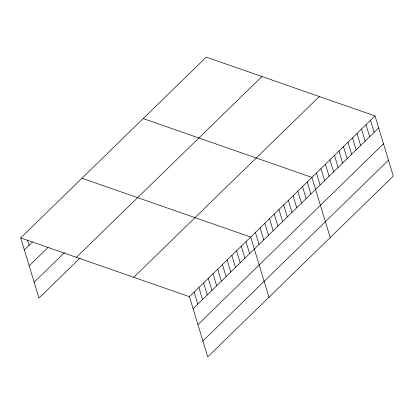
<?xml version="1.0" encoding="UTF-8"?>
<svg xmlns="http://www.w3.org/2000/svg" width="414" height="414" viewBox="0 0 414 414"><rect width="100%" height="100%" fill="white"/><g stroke="black" fill="none" stroke-linecap="round" stroke-linejoin="round"><path stroke-width="0.62" d="M20.7 237.905L206.27 57.122L375.017 115.92L393.3 176.095L207.73 356.878L189.446 296.703L20.7 237.905L38.983 298.08L80.093 258.025M24.354 249.927L32.489 241.999M29.182 265.819L48.024 247.458M34.155 282.188L64.558 252.566M76.388 257.311L261.958 76.528M133.763 277.302L319.334 96.519M189.446 296.703L375.017 115.92M193.1 308.725L378.67 127.942M197.928 324.617L383.499 143.834M202.901 340.986L388.472 160.202M143.177 118.59L311.923 177.389L330.206 237.558M81.936 178.248L250.687 237.046L268.971 297.216M370.514 120.314L374.163 132.33M366.007 124.702L369.655 136.723M361.5 129.096L365.148 141.112M356.992 133.484L360.646 145.505M352.485 137.872L356.138 149.894M347.977 142.266L351.631 154.282M343.47 146.654L347.123 158.676M338.968 151.048L342.616 163.064M334.46 155.436L338.109 167.458M329.953 159.825L333.601 171.846M325.445 164.218L329.099 176.235M320.938 168.607L324.592 180.628M316.431 173L320.084 185.017M307.214 181.979L310.867 193.995M302.505 186.569L306.153 198.585M297.795 191.154L301.444 203.176M293.081 195.744L296.734 207.766M288.372 200.335L292.025 212.356M283.662 204.925L287.311 216.941M278.953 209.51L282.602 221.531M274.239 214.1L277.892 226.122M269.53 218.69L273.183 230.712M264.82 223.281L268.469 235.297M260.106 227.871L263.759 239.887M255.397 232.456L259.05 244.477M245.978 241.636L249.626 253.658M241.264 246.226L244.917 258.243M236.554 250.817L240.208 262.833M231.845 255.402L235.499 267.423M227.136 259.992L230.784 272.014M222.421 264.582L226.075 276.604M217.712 269.172L221.366 281.189M213.003 273.763L216.651 285.779M208.294 278.348L211.942 290.369M203.579 282.938L207.233 294.959M198.87 287.528L202.524 299.545M194.161 292.118L197.809 304.135M27.417 239.929L29.063 245.336"/></g></svg>
